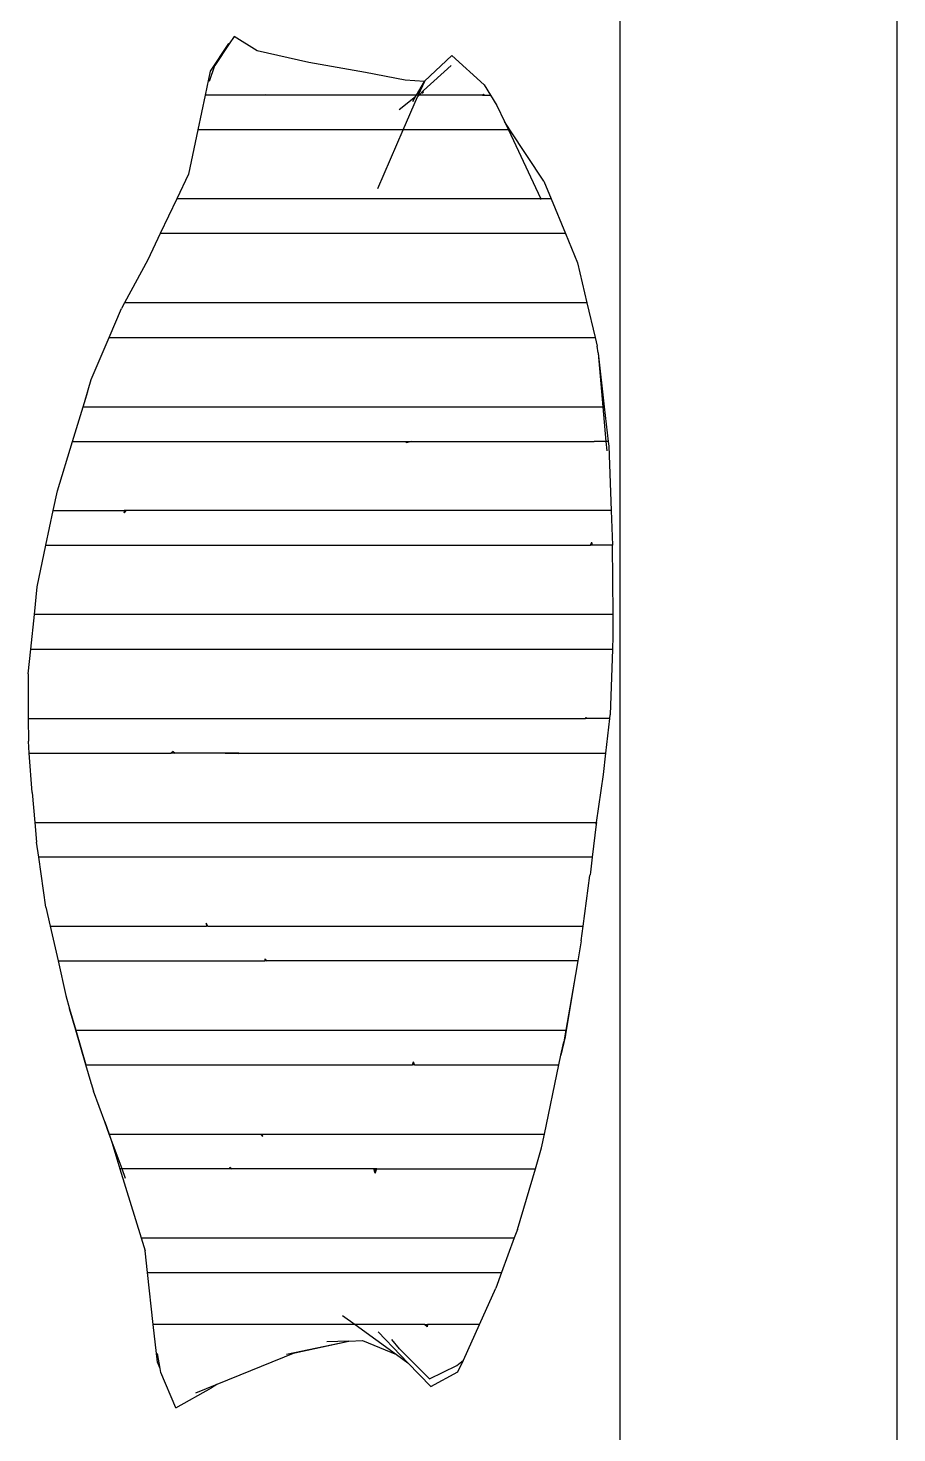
# Model space of a CAD drawing. Header units: inches. Extents: x 9636 to 21597, y -10243 to 557.
# Drawn here: x 14758.89 to 14776.07, y -8315.42 to -8287.63 of the extents above; entities that cross this region are included whole.
import ezdxf

# ---------------------------------------------------------------- set-up
doc = ezdxf.new("R2010")
doc.units = ezdxf.units.IN
doc.header["$MEASUREMENT"] = 0
doc.layers.add('Edges', color=7, linetype='Continuous')

# ---------------------------------------------------------------- blocks, each defined once
blk = doc.blocks.new('FF')
at = {"layer": 'Edges', "color": 252, "true_color": 0x939598}
for p, q in [((14776.069, -8281.288), (14776.069, -8331.295)), ((14770.589, -8285.029), (14770.589, -8328.248)), ((14762.854, -8287.934), (14762.487, -8288.485)), ((14762.867, -8287.94), (14762.581, -8288.369)), ((14762.854, -8287.934), (14762.867, -8287.94)), ((14762.963, -8287.797), (14762.867, -8287.94)), ((14763.421, -8288.083), (14762.963, -8287.797)), ((14764.438, -8288.311), (14763.421, -8288.083)), ((14765.562, -8288.507), (14764.438, -8288.311)), ((14767.266, -8288.177), (14766.728, -8288.681)), ((14767.266, -8288.177), (14767.909, -8288.754)), ((14762.487, -8288.485), (14762.388, -8288.957)), ((14762.476, -8288.683), (14762.581, -8288.369)), ((14766.346, -8288.661), (14765.562, -8288.507)), ((14766.71, -8288.867), (14767.255, -8288.372)), ((14766.725, -8288.687), (14766.346, -8288.661)), ((14766.568, -8288.957), (14766.725, -8288.687)), ((14766.725, -8288.687), (14766.604, -8288.957)), ((14766.622, -8288.957), (14766.71, -8288.867)), ((14766.7, -8288.887), (14766.708, -8288.88)), ((14766.728, -8288.681), (14766.725, -8288.687)), ((14767.909, -8288.754), (14768.033, -8288.957)), ((14762.388, -8288.957), (14762.245, -8289.642)), ((14763.587, -8288.957), (14762.388, -8288.957)), ((14763.59, -8288.957), (14763.587, -8288.957)), ((14763.596, -8288.948), (14763.59, -8288.957)), ((14763.596, -8288.948), (14763.59, -8288.957)), ((14763.596, -8288.957), (14763.59, -8288.957)), ((14763.596, -8288.948), (14763.596, -8288.957)), ((14766.568, -8288.957), (14763.596, -8288.957)), ((14766.227, -8289.242), (14766.551, -8288.986)), ((14766.307, -8289.642), (14766.589, -8288.99)), ((14766.494, -8289.085), (14766.551, -8288.986)), ((14766.551, -8288.986), (14766.568, -8288.957)), ((14766.604, -8288.957), (14766.568, -8288.957)), ((14766.604, -8288.957), (14766.589, -8288.99)), ((14766.589, -8288.99), (14766.597, -8288.983)), ((14766.608, -8288.957), (14766.597, -8288.983)), ((14766.597, -8288.983), (14766.622, -8288.957)), ((14766.604, -8288.957), (14766.608, -8288.957)), ((14766.608, -8288.957), (14766.622, -8288.957)), ((14767.877, -8288.957), (14766.622, -8288.957)), ((14766.685, -8288.921), (14766.684, -8288.922)), ((14766.705, -8288.903), (14766.685, -8288.921)), ((14766.705, -8288.908), (14766.685, -8288.921)), ((14767.891, -8288.94), (14767.877, -8288.957)), ((14767.877, -8288.957), (14767.912, -8288.957)), ((14767.891, -8288.94), (14767.912, -8288.957)), ((14767.891, -8288.94), (14767.9, -8288.957)), ((14767.894, -8288.957), (14767.891, -8288.94)), ((14767.912, -8288.957), (14768.033, -8288.957)), ((14768.033, -8288.957), (14768.158, -8289.162)), ((14768.158, -8289.162), (14768.308, -8289.478)), ((14762.245, -8289.642), (14762.061, -8290.519)), ((14766.307, -8289.642), (14762.245, -8289.642)), ((14765.802, -8290.807), (14766.307, -8289.642)), ((14768.385, -8289.642), (14766.307, -8289.642)), ((14768.416, -8289.642), (14768.308, -8289.478)), ((14768.308, -8289.478), (14768.385, -8289.642)), ((14768.416, -8289.642), (14768.385, -8289.642)), ((14768.385, -8289.642), (14769.023, -8290.993)), ((14769.089, -8290.662), (14768.416, -8289.642)), ((14762.061, -8290.519), (14761.827, -8291.012)), ((14769.089, -8290.662), (14769.233, -8291.012)), ((14761.827, -8291.012), (14761.502, -8291.697)), ((14769.015, -8291.012), (14761.827, -8291.012)), ((14769.015, -8291.012), (14769.023, -8290.993)), ((14769.015, -8291.012), (14769.034, -8291.012)), ((14769.034, -8291.012), (14769.023, -8290.993)), ((14769.023, -8290.993), (14769.029, -8291.012)), ((14769.026, -8291.012), (14769.023, -8290.993)), ((14769.023, -8291.012), (14769.023, -8290.993)), ((14769.233, -8291.012), (14769.034, -8291.012)), ((14769.233, -8291.012), (14769.514, -8291.697)), ((14761.502, -8291.697), (14761.254, -8292.219)), ((14769.514, -8291.697), (14761.502, -8291.697)), ((14769.514, -8291.697), (14769.751, -8292.272)), ((14761.254, -8292.219), (14760.794, -8293.067)), ((14769.751, -8292.272), (14769.94, -8293.067)), ((14760.794, -8293.067), (14760.733, -8293.181)), ((14769.94, -8293.067), (14760.794, -8293.067)), ((14769.94, -8293.067), (14770.103, -8293.752)), ((14760.49, -8293.752), (14760.733, -8293.181)), ((14760.135, -8294.586), (14760.49, -8293.752)), ((14760.49, -8293.752), (14770.103, -8293.752)), ((14770.103, -8293.752), (14770.144, -8293.925)), ((14770.16, -8294.057), (14770.144, -8293.925)), ((14770.16, -8294.057), (14770.16, -8294.062)), ((14770.16, -8294.062), (14770.282, -8295.122)), ((14770.16, -8294.062), (14770.254, -8295.122)), ((14760.004, -8295.037), (14760.135, -8294.586)), ((14760.004, -8295.037), (14760.07, -8294.823)), ((14759.768, -8295.807), (14759.978, -8295.122)), ((14759.978, -8295.122), (14760.004, -8295.037)), ((14759.978, -8295.122), (14770.254, -8295.122)), ((14770.282, -8295.122), (14770.254, -8295.122)), ((14770.254, -8295.122), (14770.315, -8295.807)), ((14770.282, -8295.122), (14770.361, -8295.807)), ((14759.468, -8296.785), (14759.768, -8295.807)), ((14759.768, -8295.807), (14766.369, -8295.807)), ((14766.368, -8295.833), (14766.369, -8295.807)), ((14766.474, -8295.807), (14766.368, -8295.833)), ((14766.369, -8295.807), (14766.474, -8295.807)), ((14766.474, -8295.807), (14770.084, -8295.807)), ((14770.084, -8295.807), (14770.085, -8295.801)), ((14770.092, -8295.807), (14770.084, -8295.807)), ((14770.085, -8295.801), (14770.092, -8295.807)), ((14770.315, -8295.807), (14770.092, -8295.807)), ((14770.361, -8295.807), (14770.315, -8295.807)), ((14770.315, -8295.807), (14770.332, -8295.995)), ((14770.361, -8295.807), (14770.372, -8295.903)), ((14770.372, -8295.903), (14770.417, -8297.177)), ((14759.385, -8297.177), (14759.468, -8296.785)), ((14759.242, -8297.862), (14759.385, -8297.177)), ((14759.385, -8297.177), (14760.785, -8297.177)), ((14760.785, -8297.177), (14760.788, -8297.22)), ((14760.819, -8297.177), (14760.785, -8297.177)), ((14760.819, -8297.177), (14760.788, -8297.22)), ((14760.788, -8297.22), (14760.798, -8297.177)), ((14770.417, -8297.177), (14760.819, -8297.177)), ((14770.417, -8297.177), (14770.442, -8297.86)), ((14759.069, -8298.684), (14759.242, -8297.862)), ((14759.242, -8297.862), (14770.012, -8297.862)), ((14770.012, -8297.862), (14770.037, -8297.802)), ((14770.047, -8297.862), (14770.012, -8297.862)), ((14770.035, -8297.862), (14770.037, -8297.802)), ((14770.047, -8297.862), (14770.037, -8297.802)), ((14770.439, -8297.862), (14770.047, -8297.862)), ((14770.439, -8297.862), (14770.442, -8297.86)), ((14770.441, -8297.862), (14770.439, -8297.862)), ((14770.441, -8297.862), (14770.442, -8297.86)), ((14770.441, -8297.862), (14770.442, -8297.86)), ((14770.441, -8297.862), (14770.451, -8299.232)), ((14770.442, -8297.86), (14770.442, -8297.862)), ((14759.012, -8299.232), (14759.069, -8298.684)), ((14758.939, -8299.917), (14759.012, -8299.232)), ((14770.451, -8299.232), (14759.012, -8299.232)), ((14770.451, -8299.232), (14770.454, -8299.666)), ((14770.454, -8299.666), (14770.445, -8299.917)), ((14758.888, -8300.402), (14758.939, -8299.917)), ((14758.939, -8299.917), (14770.445, -8299.917)), ((14770.445, -8299.917), (14770.398, -8301.216)), ((14758.888, -8300.402), (14758.891, -8301.288)), ((14758.891, -8301.288), (14758.893, -8301.737)), ((14758.891, -8301.288), (14769.914, -8301.288)), ((14769.914, -8301.288), (14769.926, -8301.271)), ((14769.93, -8301.288), (14769.914, -8301.288)), ((14769.926, -8301.271), (14769.925, -8301.288)), ((14769.93, -8301.288), (14769.926, -8301.271)), ((14770.39, -8301.288), (14769.93, -8301.288)), ((14770.316, -8301.973), (14770.39, -8301.288)), ((14770.39, -8301.288), (14770.398, -8301.216)), ((14758.911, -8301.973), (14758.893, -8301.737)), ((14761.759, -8301.942), (14761.717, -8301.973)), ((14761.755, -8301.973), (14761.759, -8301.942)), ((14761.759, -8301.942), (14761.797, -8301.973)), ((14758.971, -8302.755), (14758.911, -8301.973)), ((14758.911, -8301.973), (14761.717, -8301.973)), ((14761.797, -8301.973), (14761.717, -8301.973)), ((14762.785, -8301.973), (14761.797, -8301.973)), ((14762.785, -8301.973), (14763.056, -8301.981)), ((14763.056, -8301.973), (14762.785, -8301.973)), ((14763.056, -8301.981), (14763.056, -8301.973)), ((14763.056, -8301.973), (14770.316, -8301.973)), ((14770.27, -8302.398), (14770.316, -8301.973)), ((14770.129, -8303.343), (14770.27, -8302.398)), ((14758.971, -8302.755), (14759.022, -8303.343)), ((14759.022, -8303.343), (14759.055, -8303.732)), ((14759.022, -8303.343), (14770.128, -8303.343)), ((14770.128, -8303.343), (14770.124, -8303.375)), ((14770.124, -8303.375), (14770.129, -8303.343)), ((14770.128, -8303.343), (14770.129, -8303.343)), ((14770.124, -8303.375), (14770.044, -8304.028)), ((14759.098, -8304.028), (14759.055, -8303.732)), ((14759.242, -8305.018), (14759.098, -8304.028)), ((14770.044, -8304.028), (14759.098, -8304.028)), ((14770.044, -8304.028), (14770.008, -8304.327)), ((14769.864, -8305.398), (14769.999, -8304.394)), ((14769.999, -8304.394), (14770, -8304.381)), ((14770.008, -8304.327), (14770, -8304.381)), ((14759.242, -8305.018), (14759.327, -8305.398)), ((14759.327, -8305.398), (14759.48, -8306.083)), ((14759.327, -8305.398), (14762.414, -8305.398)), ((14762.412, -8305.337), (14762.414, -8305.398)), ((14762.44, -8305.398), (14762.412, -8305.337)), ((14762.44, -8305.398), (14762.414, -8305.398)), ((14762.44, -8305.398), (14769.864, -8305.398)), ((14769.825, -8305.689), (14769.864, -8305.398)), ((14769.825, -8305.689), (14769.757, -8306.083)), ((14759.48, -8306.083), (14759.633, -8306.77)), ((14759.48, -8306.083), (14763.572, -8306.083)), ((14763.571, -8306.044), (14763.619, -8306.083)), ((14763.571, -8306.044), (14763.572, -8306.083)), ((14763.619, -8306.083), (14763.572, -8306.083)), ((14769.757, -8306.083), (14763.619, -8306.083)), ((14769.757, -8306.083), (14769.71, -8306.353)), ((14769.71, -8306.353), (14769.521, -8307.453)), ((14769.71, -8306.353), (14769.53, -8307.453)), ((14759.633, -8306.77), (14759.706, -8307.03)), ((14759.829, -8307.453), (14759.706, -8307.03)), ((14759.706, -8307.03), (14759.83, -8307.453)), ((14759.829, -8307.453), (14759.83, -8307.453)), ((14760.028, -8308.138), (14759.829, -8307.453)), ((14759.83, -8307.453), (14760.028, -8308.138)), ((14759.83, -8307.453), (14769.521, -8307.453)), ((14769.521, -8307.453), (14769.482, -8307.682)), ((14769.53, -8307.453), (14769.508, -8307.585)), ((14769.53, -8307.453), (14769.521, -8307.453)), ((14769.508, -8307.585), (14769.426, -8307.949)), ((14769.426, -8307.949), (14769.482, -8307.682)), ((14769.386, -8308.138), (14769.426, -8307.949)), ((14760.132, -8308.496), (14760.028, -8308.138)), ((14760.028, -8308.138), (14766.487, -8308.138)), ((14766.487, -8308.138), (14766.508, -8308.078)), ((14766.53, -8308.138), (14766.487, -8308.138)), ((14766.53, -8308.138), (14766.508, -8308.078)), ((14766.51, -8308.138), (14766.508, -8308.078)), ((14766.53, -8308.138), (14769.386, -8308.138)), ((14769.099, -8309.508), (14769.386, -8308.138)), ((14760.135, -8308.503), (14760.132, -8308.496)), ((14760.136, -8308.507), (14760.135, -8308.503)), ((14760.136, -8308.507), (14760.181, -8308.661)), ((14760.403, -8309.263), (14760.181, -8308.661)), ((14760.403, -8309.263), (14760.489, -8309.508)), ((14760.493, -8309.508), (14760.403, -8309.263)), ((14760.493, -8309.508), (14760.489, -8309.508)), ((14760.489, -8309.508), (14760.545, -8309.666)), ((14760.746, -8310.193), (14760.493, -8309.508)), ((14760.493, -8309.508), (14763.489, -8309.508)), ((14760.545, -8309.666), (14760.705, -8310.193)), ((14763.489, -8309.508), (14763.527, -8309.508)), ((14763.489, -8309.508), (14763.524, -8309.554)), ((14763.524, -8309.554), (14763.527, -8309.508)), ((14763.527, -8309.508), (14769.099, -8309.508)), ((14769.042, -8309.783), (14769.099, -8309.508)), ((14768.92, -8310.193), (14769.042, -8309.783)), ((14760.705, -8310.193), (14761.121, -8311.563)), ((14760.746, -8310.193), (14760.705, -8310.193)), ((14760.817, -8310.386), (14760.746, -8310.193)), ((14762.881, -8310.193), (14760.746, -8310.193)), ((14762.877, -8310.164), (14762.881, -8310.193)), ((14762.877, -8310.164), (14762.917, -8310.193)), ((14762.898, -8310.193), (14762.877, -8310.164)), ((14762.917, -8310.193), (14762.881, -8310.193)), ((14765.725, -8310.193), (14762.917, -8310.193)), ((14765.754, -8310.283), (14765.725, -8310.193)), ((14765.785, -8310.193), (14765.725, -8310.193)), ((14765.749, -8310.193), (14765.754, -8310.283)), ((14765.754, -8310.283), (14765.785, -8310.193)), ((14765.785, -8310.193), (14768.92, -8310.193)), ((14768.565, -8311.394), (14768.92, -8310.193)), ((14768.565, -8311.394), (14768.503, -8311.563)), ((14761.121, -8311.563), (14761.2, -8311.821)), ((14761.121, -8311.563), (14768.503, -8311.563)), ((14768.503, -8311.563), (14768.253, -8312.248)), ((14761.247, -8312.248), (14761.2, -8311.821)), ((14761.362, -8313.276), (14761.247, -8312.248)), ((14761.247, -8312.248), (14768.253, -8312.248)), ((14768.253, -8312.248), (14768.14, -8312.556)), ((14767.815, -8313.276), (14768.14, -8312.556)), ((14761.446, -8314.023), (14761.362, -8313.276)), ((14765.353, -8313.276), (14761.362, -8313.276)), ((14765.103, -8313.095), (14765.353, -8313.276)), ((14765.353, -8313.276), (14766.172, -8313.867)), ((14766.724, -8313.276), (14765.353, -8313.276)), ((14766.777, -8313.322), (14766.724, -8313.276)), ((14766.724, -8313.276), (14766.789, -8313.276)), ((14766.761, -8313.276), (14766.777, -8313.322)), ((14766.777, -8313.322), (14766.774, -8313.276)), ((14766.789, -8313.276), (14766.777, -8313.322)), ((14767.815, -8313.276), (14766.789, -8313.276)), ((14767.496, -8313.983), (14767.815, -8313.276)), ((14763.998, -8313.861), (14765.197, -8313.611)), ((14764.166, -8313.836), (14765.197, -8313.611)), ((14765.232, -8313.602), (14764.797, -8313.618)), ((14765.197, -8313.611), (14765.232, -8313.602)), ((14765.232, -8313.602), (14765.502, -8313.592)), ((14765.502, -8313.592), (14766.172, -8313.867)), ((14766.254, -8313.879), (14765.814, -8313.418)), ((14766.234, -8313.756), (14766.081, -8313.57)), ((14761.498, -8314.144), (14761.448, -8313.847)), ((14764.166, -8313.836), (14762.621, -8314.463)), ((14766.172, -8313.867), (14766.399, -8314.03)), ((14766.193, -8313.773), (14766.196, -8313.777)), ((14766.829, -8314.348), (14766.234, -8313.756)), ((14766.399, -8314.03), (14766.254, -8313.879)), ((14761.498, -8314.144), (14761.446, -8314.023)), ((14761.512, -8314.223), (14761.498, -8314.144)), ((14766.854, -8314.502), (14766.399, -8314.03)), ((14766.829, -8314.348), (14767.365, -8314.086)), ((14767.365, -8314.086), (14767.496, -8313.983)), ((14767.385, -8314.209), (14767.496, -8313.983)), ((14761.808, -8314.921), (14761.512, -8314.223)), ((14762.621, -8314.463), (14762.196, -8314.636)), ((14762.621, -8314.463), (14762.513, -8314.527)), ((14766.854, -8314.502), (14767.385, -8314.209)), ((14761.808, -8314.921), (14762.513, -8314.527))]:
    blk.add_line(p, q, dxfattribs=at)

msp = doc.modelspace()

# ---------------------------------------------------------------- block references
at = {"color": 18, "true_color": 0x000000}
msp.add_blockref('FF', (0, 0), dxfattribs=at)

doc.saveas('drawing.dxf')
